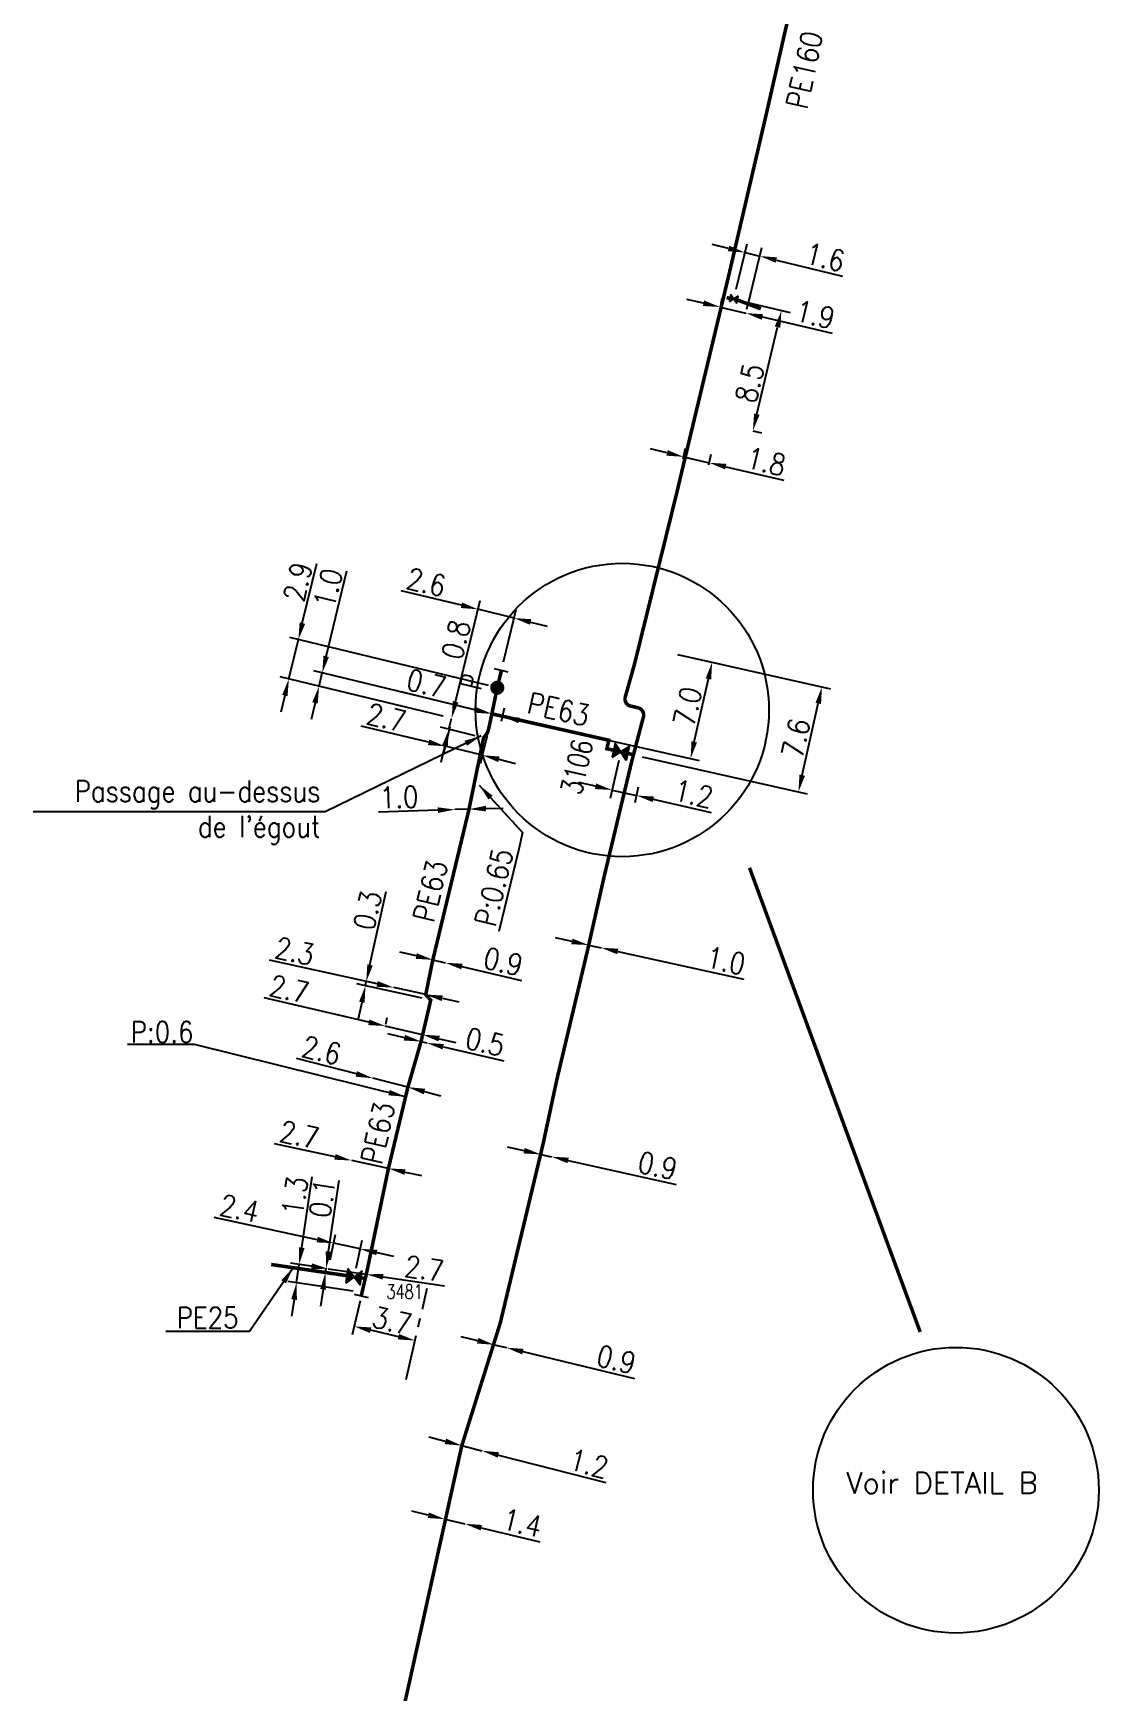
# Model space of a CAD drawing. Header units: millimetres. Extents: x 104988 to 105484, y 137061 to 138000.
# Drawn here: x 105026.5 to 105101.6, y 137511.8 to 137628.8 of the extents above; entities that cross this region are included whole.
import ezdxf
from ezdxf.enums import TextEntityAlignment as Align

# ---------------------------------------------------------------- set-up
doc = ezdxf.new("R2010")
doc.units = ezdxf.units.MM
doc.header["$PDMODE"] = 34
doc.linetypes.add('CENTER', pattern=[50.8, 31.75, -6.35, 6.35, -6.35])
doc.layers.get('0').update_dxf_attribs({"linetype": 'CONTINUOUS'})
doc.layers.get('DEFPOINTS').update_dxf_attribs({"linetype": 'CONTINUOUS'})
for name, color, linetype in [('G_120', 4, 'CONTINUOUS'), ('G_300', 7, 'CONTINUOUS'), ('G_340', 7, 'CONTINUOUS')]:
    doc.layers.add(name, color=color, linetype=linetype)
doc.styles.add('G_ROMANS', font='ROMANS.SHX', dxfattribs={"width": 0.75})
doc.styles.get("Standard").update_dxf_attribs({"font": 'romans.shx', "width": 0.85})
doc.linetypes.add('G_TYPB_PE', pattern='A,5,-0.3,["o",Standard,S=1.5,R=0,X=0,Y=-0.5],-1.65', length=6.95)
doc.dimstyles.get("Standard").update_dxf_attribs({"dimtxt": 1.5, "dimasz": 1.2, "dimexe": 0.625, "dimexo": 0.625, "dimgap": 0.25, "dimtad": 1, "dimdec": 1, "dimzin": 0, "dimdsep": 46, "dimtxsty": 'Standard', "dimcen": -0.5, "dimadec": 0, "dimazin": 0, "dimtfac": 1, "dimtdec": 1, "dimtmove": 0, "dimatfit": 3, "dimfxl": 0, "dimtolj": 1, "dimtzin": 0, "dimarcsym": 0})

# ---------------------------------------------------------------- blocks, each defined once
blk = doc.blocks.new('*D68')
at = {"layer": 'DEFPOINTS', "color": 0, "linetype": 'Continuous', "transparency": 16777216}
for p in [(105074.81, 137609.13), (105076.7, 137609.03), (105076.62, 137608.7)]:
    blk.add_point(p, dxfattribs=at)
at = {"layer": 'G_120', "color": 0, "linetype": 'Continuous', "lineweight": -2, "transparency": 16777216}
for p, q in [((105073.72, 137609.73), (105072.55, 137610)), ((105074.88, 137609.46), (105076.7, 137609.03)), ((105074.95, 137609.73), (105075.03, 137610.06)), ((105076.76, 137609.31), (105076.84, 137609.64)), ((105077.87, 137608.76), (105082.78, 137607.61))]:
    blk.add_line(p, q, dxfattribs=at)
at = {"layer": 'G_120', "color": 0, "linetype": 'Continuous', "transparency": 16777216}
for points in [[(105073.76, 137609.92), (105073.67, 137609.53), (105074.88, 137609.46)], [(105077.91, 137608.95), (105077.82, 137608.56), (105076.7, 137609.03)]]:
    blk.add_solid(points, dxfattribs=at)
at = {"layer": 'G_120', "color": 0, "linetype": 'Continuous', "transparency": 16777216, "insert": (105081.59, 137608.92), "char_height": 1.5, "attachment_point": 5, "rotation": 346.8465}
blk.add_mtext('\\A1;1.9', dxfattribs=at)
blk = doc.blocks.new('*D85')
at = {"layer": 'DEFPOINTS', "color": 0, "linetype": 'Continuous', "transparency": 16777216}
for p in [(105056.68, 137529.22), (105058.1, 137528.83), (105058.1, 137528.83)]:
    blk.add_point(p, dxfattribs=at)
at = {"layer": 'G_120', "color": 0, "linetype": 'Continuous', "lineweight": -2, "transparency": 16777216}
for p, q in [((105055.52, 137529.49), (105054.35, 137529.79)), ((105056.53, 137528.61), (105056.52, 137528.59)), ((105056.68, 137529.19), (105058.1, 137528.83)), ((105059.26, 137528.53), (105066.84, 137526.58))]:
    blk.add_line(p, q, dxfattribs=at)
at = {"layer": 'G_120', "color": 0, "linetype": 'Continuous', "transparency": 16777216}
for points in [[(105055.57, 137529.69), (105055.47, 137529.3), (105056.68, 137529.19)], [(105059.31, 137528.72), (105059.21, 137528.34), (105058.1, 137528.83)]]:
    blk.add_solid(points, dxfattribs=at)
at = {"layer": 'G_120', "color": 0, "linetype": 'Continuous', "transparency": 16777216, "insert": (105065.64, 137527.92), "char_height": 1.5, "attachment_point": 5, "rotation": 345.5548}
blk.add_mtext('\\A1;1.2', dxfattribs=at)
blk = doc.blocks.new('*D86')
at = {"layer": 'DEFPOINTS', "color": 0, "linetype": 'Continuous', "transparency": 16777216}
for p in [(105055.48, 137524.01), (105056.89, 137523.68), (105056.89, 137523.68)]:
    blk.add_point(p, dxfattribs=at)
at = {"layer": 'G_120', "color": 0, "linetype": 'Continuous', "lineweight": -2, "transparency": 16777216}
for p, q in [((105054.32, 137524.29), (105053.15, 137524.57)), ((105055.48, 137524.01), (105056.89, 137523.68)), ((105058.05, 137523.4), (105062.19, 137522.42))]:
    blk.add_line(p, q, dxfattribs=at)
at = {"layer": 'G_120', "color": 0, "linetype": 'Continuous', "transparency": 16777216}
for points in [[(105054.36, 137524.48), (105054.27, 137524.09), (105055.48, 137524.01)], [(105058.1, 137523.6), (105058.01, 137523.21), (105056.89, 137523.68)]]:
    blk.add_solid(points, dxfattribs=at)
at = {"layer": 'G_120', "color": 0, "linetype": 'Continuous', "transparency": 16777216, "insert": (105060.94, 137523.74), "char_height": 1.5, "attachment_point": 5, "rotation": 346.6355}
blk.add_mtext('\\A1;1.4', dxfattribs=at)
blk = doc.blocks.new('*D87')
at = {"layer": 'DEFPOINTS', "color": 0, "linetype": 'Continuous', "transparency": 16777216}
for p in [(105058.97, 137536.3), (105059.82, 137536.1), (105059.82, 137536.1)]:
    blk.add_point(p, dxfattribs=at)
at = {"layer": 'G_120', "color": 0, "linetype": 'Continuous', "lineweight": -2, "transparency": 16777216}
for p, q in [((105057.8, 137536.58), (105056.64, 137536.87)), ((105058.97, 137536.3), (105059.82, 137536.1)), ((105060.98, 137535.82), (105068.85, 137533.92))]:
    blk.add_line(p, q, dxfattribs=at)
at = {"layer": 'G_120', "color": 0, "linetype": 'Continuous', "transparency": 16777216}
for points in [[(105057.85, 137536.78), (105057.76, 137536.39), (105058.97, 137536.3)], [(105061.03, 137536.01), (105060.94, 137535.62), (105059.82, 137536.1)]]:
    blk.add_solid(points, dxfattribs=at)
at = {"layer": 'G_120', "color": 0, "linetype": 'Continuous', "transparency": 16777216, "insert": (105067.57, 137535.26), "char_height": 1.5, "attachment_point": 5, "rotation": 346.4327}
blk.add_mtext('\\A1;0.9', dxfattribs=at)
blk = doc.blocks.new('*D88')
at = {"layer": 'DEFPOINTS', "color": 0, "linetype": 'Continuous', "transparency": 16777216}
for p in [(105062.25, 137549.72), (105063, 137549.56), (105063, 137549.56)]:
    blk.add_point(p, dxfattribs=at)
at = {"layer": 'G_120', "color": 0, "linetype": 'Continuous', "lineweight": -2, "transparency": 16777216}
for p, q in [((105061.08, 137549.98), (105059.9, 137550.24)), ((105062.25, 137549.72), (105063, 137549.56)), ((105064.17, 137549.3), (105071.78, 137547.61))]:
    blk.add_line(p, q, dxfattribs=at)
at = {"layer": 'G_120', "color": 0, "linetype": 'Continuous', "transparency": 16777216}
for points in [[(105061.12, 137550.18), (105061.03, 137549.79), (105062.25, 137549.72)], [(105064.22, 137549.49), (105064.13, 137549.1), (105063, 137549.56)]]:
    blk.add_solid(points, dxfattribs=at)
at = {"layer": 'G_120', "color": 0, "linetype": 'Continuous', "transparency": 16777216, "insert": (105070.48, 137548.93), "char_height": 1.5, "attachment_point": 5, "rotation": 347.5123}
blk.add_mtext('\\A1;0.9', dxfattribs=at)
blk = doc.blocks.new('*D89')
at = {"layer": 'DEFPOINTS', "color": 0, "linetype": 'Continuous', "transparency": 16777216}
for p in [(105065.62, 137564.48), (105066.5, 137564.29), (105066.5, 137564.29)]:
    blk.add_point(p, dxfattribs=at)
at = {"layer": 'G_120', "color": 0, "linetype": 'Continuous', "lineweight": -2, "transparency": 16777216}
for p, q in [((105064.45, 137564.74), (105063.28, 137565)), ((105065.62, 137564.48), (105066.5, 137564.29)), ((105067.67, 137564.03), (105076.55, 137562.08))]:
    blk.add_line(p, q, dxfattribs=at)
at = {"layer": 'G_120', "color": 0, "linetype": 'Continuous', "transparency": 16777216}
for points in [[(105064.49, 137564.93), (105064.4, 137564.54), (105065.62, 137564.48)], [(105067.71, 137564.22), (105067.63, 137563.83), (105066.5, 137564.29)]]:
    blk.add_solid(points, dxfattribs=at)
at = {"layer": 'G_120', "color": 0, "linetype": 'Continuous', "transparency": 16777216, "insert": (105075.3, 137563.38), "char_height": 1.5, "attachment_point": 5, "rotation": 347.5994}
blk.add_mtext('\\A1;1.0', dxfattribs=at)
blk = doc.blocks.new('*D90')
at = {"layer": 'DEFPOINTS', "color": 0, "linetype": 'Continuous', "transparency": 16777216}
for p in [(105074.12, 137598.48), (105072.13, 137598.14), (105073.94, 137597.72)]:
    blk.add_point(p, dxfattribs=at)
at = {"layer": 'G_120', "color": 0, "linetype": 'Continuous', "lineweight": -2, "transparency": 16777216}
for p, q in [((105071.14, 137599.17), (105069.97, 137599.45)), ((105072.28, 137598.75), (105072.45, 137599.51)), ((105072.31, 137598.9), (105074.12, 137598.48)), ((105074.09, 137598.33), (105074.26, 137599.08)), ((105075.29, 137598.2), (105079.37, 137597.25))]:
    blk.add_line(p, q, dxfattribs=at)
at = {"layer": 'G_120', "color": 0, "linetype": 'Continuous', "transparency": 16777216}
for points in [[(105071.19, 137599.37), (105071.1, 137598.98), (105072.31, 137598.9)], [(105075.33, 137598.4), (105075.24, 137598.01), (105074.12, 137598.48)]]:
    blk.add_solid(points, dxfattribs=at)
at = {"layer": 'G_120', "color": 0, "linetype": 'Continuous', "transparency": 16777216, "insert": (105078.14, 137598.56), "char_height": 1.5, "attachment_point": 5, "rotation": 346.8465}
blk.add_mtext('\\A1;1.8', dxfattribs=at)
blk = doc.blocks.new('*D42')
at = {"layer": 'DEFPOINTS', "color": 0, "linetype": 'Continuous', "transparency": 16777216}
for p in [(105077.69, 137613.05), (105075.87, 137610.1), (105076.71, 137609.04)]:
    blk.add_point(p, dxfattribs=at)
at = {"layer": 'G_120', "color": 0, "linetype": 'Continuous', "lineweight": -2, "transparency": 16777216}
for p, q in [((105075.49, 137613.59), (105074.32, 137613.87)), ((105076.02, 137610.71), (105076.8, 137613.91)), ((105076.86, 137609.65), (105077.83, 137613.66)), ((105076.65, 137613.3), (105077.69, 137613.05)), ((105078.85, 137612.77), (105083.51, 137611.64))]:
    blk.add_line(p, q, dxfattribs=at)
at = {"layer": 'G_120', "color": 0, "linetype": 'Continuous', "transparency": 16777216}
for points in [[(105075.53, 137613.78), (105075.44, 137613.39), (105076.65, 137613.3)], [(105078.9, 137612.96), (105078.8, 137612.58), (105077.69, 137613.05)]]:
    blk.add_solid(points, dxfattribs=at)
at = {"layer": 'G_120', "color": 0, "linetype": 'Continuous', "transparency": 16777216, "insert": (105082.3, 137612.96), "char_height": 1.5, "attachment_point": 5, "rotation": 346.3364}
blk.add_mtext('\\A1;1.6', dxfattribs=at)
blk = doc.blocks.new('*D43')
at = {"layer": 'DEFPOINTS', "color": 0, "linetype": 'Continuous', "transparency": 16777216}
for p in [(105076.11, 137609.95), (105079.21, 137609.21), (105076.59, 137600.88)]:
    blk.add_point(p, dxfattribs=at)
at = {"layer": 'G_120', "color": 0, "linetype": 'Continuous', "lineweight": -2, "transparency": 16777216}
for p, q in [((105076.72, 137609.8), (105079.82, 137609.07)), ((105077.48, 137601.91), (105078.93, 137608.04)), ((105077.2, 137600.74), (105077.81, 137600.59))]:
    blk.add_line(p, q, dxfattribs=at)
at = {"layer": 'G_120', "color": 0, "linetype": 'Continuous', "transparency": 16777216}
for points in [[(105078.74, 137608.09), (105079.13, 137608), (105079.21, 137609.21)], [(105077.28, 137601.95), (105077.67, 137601.86), (105077.2, 137600.74)]]:
    blk.add_solid(points, dxfattribs=at)
at = {"layer": 'G_120', "color": 0, "linetype": 'Continuous', "transparency": 16777216, "insert": (105076.97, 137604.1), "char_height": 1.5, "attachment_point": 5, "rotation": 76.6571}
blk.add_mtext('\\A1;8.5', dxfattribs=at)
blk = doc.blocks.new('G_300_04')
at = {"linetype": 'Continuous'}
h = blk.add_hatch(color=0, dxfattribs=at)
h.paths.add_polyline_path([(-1, 1), (-1, -1), (0, 0)])
h.paths.add_polyline_path([(1, 1), (0, 0), (1, -1)])
at = {"color": 0, "linetype": 'Continuous', "flags": 128}
blk.add_lwpolyline([(-1, -1), (1, 1), (1, -1), (-1, 1)], close=True, dxfattribs=at)
at = {"color": 0, "linetype": 'Continuous', "style": 'G_ROMANS', "width": 0.75}
blk.add_attdef('NUM', text='', height=1.5, dxfattribs=at).set_placement((0, 2.1), align=Align.MIDDLE_CENTER)
at = {"color": 0, "linetype": 'Continuous', "style": 'G_ROMANS', "width": 0.75, "flags": 3}
for tag, p in [('DEF_LEG', (0, -5)), ('DEF_COUP', (0, -7.5)), ('DEF_TYPE', (0, -10))]:
    blk.add_attdef(tag, text='', height=1.2, dxfattribs=at).set_placement(p, align=Align.MIDDLE)
blk = doc.blocks.new('*D258')
at = {"layer": 'DEFPOINTS', "color": 0, "linetype": 'Continuous', "transparency": 16777216}
for p in [(105046.62, 137582.72), (105055.98, 137580.46), (105058.8, 137580.78)]:
    blk.add_point(p, dxfattribs=at)
at = {"layer": 'G_120', "color": 0, "linetype": 'Continuous', "lineweight": -2, "transparency": 16777216}
for p, q in [((105047.13, 137584.83), (105048.58, 137590.85)), ((105058.19, 137580.92), (105046.24, 137583.81)), ((105046.62, 137582.72), (105046.85, 137583.67)), ((105055.37, 137580.61), (105046.01, 137582.87)), ((105046.34, 137581.56), (105046.06, 137580.39))]:
    blk.add_line(p, q, dxfattribs=at)
at = {"layer": 'G_120', "color": 0, "linetype": 'Continuous', "transparency": 16777216}
for points in [[(105046.93, 137584.88), (105047.32, 137584.79), (105046.85, 137583.67)], [(105046.14, 137581.6), (105046.53, 137581.51), (105046.62, 137582.72)]]:
    blk.add_solid(points, dxfattribs=at)
at = {"layer": 'G_120', "color": 0, "linetype": 'Continuous', "transparency": 16777216, "insert": (105047.26, 137589.64), "char_height": 1.5, "attachment_point": 5, "rotation": 76.4112}
blk.add_mtext('\\A1;1.0', dxfattribs=at)
blk = doc.blocks.new('*D259')
at = {"layer": 'DEFPOINTS', "color": 0, "linetype": 'Continuous', "transparency": 16777216}
for p in [(105057.82, 137588.15), (105059.47, 137583.84), (105056.19, 137581.39)]:
    blk.add_point(p, dxfattribs=at)
at = {"layer": 'G_340', "color": 0, "linetype": 'Continuous', "lineweight": -2, "transparency": 16777216}
for p, q in [((105056.65, 137588.43), (105052.4, 137589.46)), ((105056.33, 137582), (105057.97, 137588.76)), ((105060.36, 137587.53), (105057.82, 137588.15)), ((105059.62, 137584.45), (105060.51, 137588.14)), ((105061.53, 137587.25), (105062.7, 137586.97))]:
    blk.add_line(p, q, dxfattribs=at)
at = {"layer": 'G_340', "color": 0, "linetype": 'Continuous', "transparency": 16777216}
for points in [[(105056.7, 137588.63), (105056.61, 137588.24), (105057.82, 137588.15)], [(105061.58, 137587.45), (105061.48, 137587.06), (105060.36, 137587.53)]]:
    blk.add_solid(points, dxfattribs=at)
at = {"layer": 'G_340', "color": 0, "linetype": 'Continuous', "transparency": 16777216, "insert": (105054.18, 137590.06), "char_height": 1.5, "attachment_point": 5, "rotation": 346.4112}
blk.add_mtext('\\A1;2.6', dxfattribs=at)
blk = doc.blocks.new('*D260')
at = {"layer": 'DEFPOINTS', "color": 0, "linetype": 'Continuous', "transparency": 16777216}
for p in [(105044.49, 137583.24), (105059.18, 137582.62), (105055.98, 137580.46)]:
    blk.add_point(p, dxfattribs=at)
at = {"layer": 'G_300', "color": 0, "linetype": 'Continuous', "lineweight": -2, "transparency": 16777216}
for p, q in [((105045.44, 137587.18), (105046.46, 137591.37)), ((105044.49, 137583.24), (105045.16, 137586.01)), ((105058.57, 137582.77), (105044.55, 137586.16)), ((105055.37, 137580.61), (105043.88, 137583.38)), ((105044.21, 137582.07), (105043.93, 137580.9))]:
    blk.add_line(p, q, dxfattribs=at)
at = {"layer": 'G_300', "color": 0, "linetype": 'Continuous', "transparency": 16777216}
for points in [[(105045.25, 137587.22), (105045.64, 137587.13), (105045.16, 137586.01)], [(105044.02, 137582.12), (105044.4, 137582.02), (105044.49, 137583.24)]]:
    blk.add_solid(points, dxfattribs=at)
at = {"layer": 'G_300', "color": 0, "linetype": 'Continuous', "transparency": 16777216, "insert": (105045.12, 137590.09), "char_height": 1.5, "attachment_point": 5, "rotation": 76.4112}
blk.add_mtext('\\A1;2.9', dxfattribs=at)
blk = doc.blocks.new('*D261')
at = {"layer": 'DEFPOINTS', "color": 0, "linetype": 'Continuous', "transparency": 16777216}
for p in [(105071.28, 137585.09), (105074.32, 137584.41), (105065.55, 137579.25)]:
    blk.add_point(p, dxfattribs=at)
at = {"layer": 'G_120', "color": 0, "linetype": 'Continuous', "lineweight": -2, "transparency": 16777216}
for p, q in [((105071.89, 137584.96), (105074.93, 137584.27)), ((105073.07, 137578.8), (105074.06, 137583.24)), ((105066.16, 137579.12), (105073.42, 137577.49))]:
    blk.add_line(p, q, dxfattribs=at)
at = {"layer": 'G_120', "color": 0, "linetype": 'Continuous', "transparency": 16777216}
for points in [[(105073.87, 137583.28), (105074.26, 137583.2), (105074.32, 137584.41)], [(105072.87, 137578.84), (105073.26, 137578.76), (105072.81, 137577.63)]]:
    blk.add_solid(points, dxfattribs=at)
at = {"layer": 'G_120', "color": 0, "linetype": 'Continuous', "transparency": 16777216, "insert": (105072.6, 137581.3), "char_height": 1.5, "attachment_point": 5, "rotation": 77.3853}
blk.add_mtext('\\A1;7.0', dxfattribs=at)
blk = doc.blocks.new('*D262')
at = {"layer": 'DEFPOINTS', "color": 0, "linetype": 'Continuous', "transparency": 16777216}
for p in [(105071.28, 137585.09), (105082.06, 137582.68), (105068.78, 137577.89)]:
    blk.add_point(p, dxfattribs=at)
at = {"layer": 'G_120', "color": 0, "linetype": 'Continuous', "lineweight": -2, "transparency": 16777216}
for p, q in [((105071.89, 137584.96), (105082.67, 137582.54)), ((105080.67, 137576.46), (105081.8, 137581.51)), ((105069.39, 137577.75), (105081.02, 137575.15))]:
    blk.add_line(p, q, dxfattribs=at)
at = {"layer": 'G_120', "color": 0, "linetype": 'Continuous', "transparency": 16777216}
for points in [[(105081.61, 137581.55), (105082, 137581.46), (105082.06, 137582.68)], [(105080.48, 137576.5), (105080.87, 137576.41), (105080.41, 137575.28)]]:
    blk.add_solid(points, dxfattribs=at)
at = {"layer": 'G_120', "color": 0, "linetype": 'Continuous', "transparency": 16777216, "insert": (105080.23, 137579.07), "char_height": 1.5, "attachment_point": 5, "rotation": 77.3853}
blk.add_mtext('\\A1;7.6', dxfattribs=at)
blk = doc.blocks.new('*D263')
at = {"layer": 'DEFPOINTS', "color": 0, "linetype": 'Continuous', "transparency": 16777216}
for p in [(105067.88, 137578.1), (105069, 137575.02), (105068.75, 137573.92)]:
    blk.add_point(p, dxfattribs=at)
at = {"layer": 'G_300', "color": 0, "linetype": 'Continuous', "lineweight": -2, "transparency": 16777216}
for p, q in [((105067.74, 137577.49), (105067.13, 137574.8)), ((105066.1, 137575.68), (105064.93, 137575.94)), ((105067.27, 137575.41), (105069, 137575.02)), ((105068.89, 137574.53), (105069.14, 137575.63)), ((105070.17, 137574.76), (105074.26, 137573.83))]:
    blk.add_line(p, q, dxfattribs=at)
at = {"layer": 'G_300', "color": 0, "linetype": 'Continuous', "transparency": 16777216}
for points in [[(105066.15, 137575.87), (105066.06, 137575.48), (105067.27, 137575.41)], [(105070.22, 137574.95), (105070.13, 137574.56), (105069, 137575.02)]]:
    blk.add_solid(points, dxfattribs=at)
at = {"layer": 'G_300', "color": 0, "linetype": 'Continuous', "transparency": 16777216, "insert": (105073.02, 137575.14), "char_height": 1.5, "attachment_point": 5, "rotation": 347.2728}
blk.add_mtext('\\A1;1.2', dxfattribs=at)
blk = doc.blocks.new('G_340_07')
at = {"color": 0, "linetype": 'Continuous', "const_width": 0.25, "flags": 128}
blk.add_lwpolyline([(0, 0), (1.25, 0)], dxfattribs=at)
at = {"color": 0, "linetype": 'Continuous', "flags": 128}
blk.add_lwpolyline([(1.25, -0.5), (1.25, 0.5)], dxfattribs=at)
at = {"color": 0, "linetype": 'Continuous', "width": 0.75, "flags": 3}
for tag, p in [('DEF_LEG', (0, -5)), ('DEF_COUP', (0, -7.5)), ('DEF_TYPE', (0, -10))]:
    blk.add_attdef(tag, text='', height=1.2, dxfattribs=at).set_placement(p, align=Align.MIDDLE)
blk = doc.blocks.new('G_300_12')
at = {"color": 0, "linetype": 'Continuous', "const_width": 0.497, "flags": 128}
blk.add_lwpolyline([(-0.25, 0, 1), (0.25, 0, 1)], format="xyb", close=True, dxfattribs=at)
at = {"color": 0, "linetype": 'Continuous', "style": 'G_ROMANS', "width": 0.75}
blk.add_text('P', height=1.5, dxfattribs=at).set_placement((0, 1.85), align=Align.MIDDLE)
at = {"color": 0, "linetype": 'Continuous', "width": 0.75, "flags": 3}
for tag, p in [('DEF_LEG', (0, -5)), ('DEF_COUP', (0, -7.5)), ('DEF_TYPE', (0, -10))]:
    blk.add_attdef(tag, text='', height=1.2, dxfattribs=at).set_placement(p, align=Align.MIDDLE)
blk = doc.blocks.new('*D353')
at = {"layer": 'DEFPOINTS', "color": 0, "linetype": 'Continuous', "transparency": 16777216}
for p in [(105050.41, 137555.09), (105050.41, 137555.09), (105052.88, 137554.46)]:
    blk.add_point(p, dxfattribs=at)
at = {"layer": 'G_120', "color": 0, "linetype": 'Continuous', "lineweight": -2, "transparency": 16777216}
for p, q in [((105049.25, 137555.39), (105045.02, 137556.48)), ((105052.88, 137554.46), (105050.41, 137555.09)), ((105054.05, 137554.16), (105055.21, 137553.86))]:
    blk.add_line(p, q, dxfattribs=at)
at = {"layer": 'G_120', "color": 0, "linetype": 'Continuous', "transparency": 16777216}
for points in [[(105049.3, 137555.59), (105049.2, 137555.2), (105050.41, 137555.09)], [(105054.1, 137554.35), (105054, 137553.96), (105052.88, 137554.46)]]:
    blk.add_solid(points, dxfattribs=at)
at = {"layer": 'G_120', "color": 0, "linetype": 'Continuous', "transparency": 16777216, "insert": (105046.8, 137557.06), "char_height": 1.5, "attachment_point": 5, "rotation": 345.5392}
blk.add_mtext('\\A1;2.6', dxfattribs=at)
blk = doc.blocks.new('*D354')
at = {"layer": 'DEFPOINTS', "color": 0, "linetype": 'Continuous', "transparency": 16777216}
for p in [(105048.92, 137549.29), (105048.92, 137549.29), (105051.51, 137548.73)]:
    blk.add_point(p, dxfattribs=at)
at = {"layer": 'G_120', "color": 0, "linetype": 'Continuous', "lineweight": -2, "transparency": 16777216}
for p, q in [((105047.75, 137549.54), (105043.47, 137550.46)), ((105051.51, 137548.73), (105048.92, 137549.29)), ((105052.68, 137548.48), (105053.85, 137548.23))]:
    blk.add_line(p, q, dxfattribs=at)
at = {"layer": 'G_120', "color": 0, "linetype": 'Continuous', "transparency": 16777216}
for points in [[(105047.79, 137549.74), (105047.7, 137549.35), (105048.92, 137549.29)], [(105052.72, 137548.67), (105052.64, 137548.28), (105051.51, 137548.73)]]:
    blk.add_solid(points, dxfattribs=at)
at = {"layer": 'G_120', "color": 0, "linetype": 'Continuous', "transparency": 16777216, "insert": (105045.23, 137551.11), "char_height": 1.5, "attachment_point": 5, "rotation": 347.8357}
blk.add_mtext('\\A1;2.7', dxfattribs=at)
blk = doc.blocks.new('*D355')
at = {"layer": 'DEFPOINTS', "color": 0, "linetype": 'Continuous', "transparency": 16777216}
for p in [(105047.27, 137541.66), (105047.27, 137541.66), (105049.95, 137541.27)]:
    blk.add_point(p, dxfattribs=at)
at = {"layer": 'G_120', "color": 0, "linetype": 'Continuous', "lineweight": -2, "transparency": 16777216}
for p, q in [((105046.09, 137541.84), (105044.9, 137542.01)), ((105047.27, 137541.66), (105049.95, 137541.27)), ((105051.13, 137541.1), (105055.46, 137540.46))]:
    blk.add_line(p, q, dxfattribs=at)
at = {"layer": 'G_120', "color": 0, "linetype": 'Continuous', "transparency": 16777216}
for points in [[(105046.12, 137542.04), (105046.06, 137541.64), (105047.27, 137541.66)], [(105051.16, 137541.29), (105051.1, 137540.9), (105049.95, 137541.27)]]:
    blk.add_solid(points, dxfattribs=at)
at = {"layer": 'G_120', "color": 0, "linetype": 'Continuous', "transparency": 16777216, "insert": (105054.03, 137541.68), "char_height": 1.5, "attachment_point": 5, "rotation": 351.6166}
blk.add_mtext('\\A1;2.7', dxfattribs=at)
blk = doc.blocks.new('*D356')
at = {"layer": 'DEFPOINTS', "color": 0, "linetype": 'Continuous', "transparency": 16777216}
for p in [(105045.22, 137541.97), (105047.27, 137541.66), (105049.65, 137540)]:
    blk.add_point(p, dxfattribs=at)
at = {"layer": 'G_340', "color": 0, "linetype": 'Continuous', "lineweight": -2, "transparency": 16777216}
for p, q in [((105045.4, 137543.15), (105046.13, 137548.13)), ((105046.66, 137541.76), (105044.61, 137542.06)), ((105045.03, 137540.68), (105045.22, 137541.97)), ((105049.03, 137540.09), (105044.42, 137540.77)), ((105044.86, 137539.49), (105044.68, 137538.31))]:
    blk.add_line(p, q, dxfattribs=at)
at = {"layer": 'G_340', "color": 0, "linetype": 'Continuous', "transparency": 16777216}
for points in [[(105045.2, 137543.18), (105045.6, 137543.12), (105045.22, 137541.97)], [(105044.66, 137539.52), (105045.06, 137539.46), (105045.03, 137540.68)]]:
    blk.add_solid(points, dxfattribs=at)
at = {"layer": 'G_340', "color": 0, "linetype": 'Continuous', "transparency": 16777216, "insert": (105044.92, 137546.79), "char_height": 1.5, "attachment_point": 5, "rotation": 81.6166}
blk.add_mtext('\\A1;1.3', dxfattribs=at)
blk = doc.blocks.new('*D357')
at = {"layer": 'DEFPOINTS', "color": 0, "linetype": 'Continuous', "transparency": 16777216}
for p in [(105051.29, 137558.77), (105051.18, 137558.29), (105053.81, 137557.68)]:
    blk.add_point(p, dxfattribs=at)
at = {"layer": 'G_120', "color": 0, "linetype": 'Continuous', "lineweight": -2, "transparency": 16777216}
for p, q in [((105050.12, 137559.04), (105042.75, 137560.75)), ((105053.92, 137558.16), (105051.29, 137558.77)), ((105051.32, 137558.9), (105051.43, 137559.38)), ((105053.95, 137558.28), (105054.06, 137558.76)), ((105055.09, 137557.88), (105056.26, 137557.61))]:
    blk.add_line(p, q, dxfattribs=at)
at = {"layer": 'G_120', "color": 0, "linetype": 'Continuous', "transparency": 16777216}
for points in [[(105050.17, 137559.23), (105050.08, 137558.84), (105051.29, 137558.77)], [(105055.13, 137558.08), (105055.04, 137557.69), (105053.92, 137558.16)]]:
    blk.add_solid(points, dxfattribs=at)
at = {"layer": 'G_120', "color": 0, "linetype": 'Continuous', "transparency": 16777216, "insert": (105044.52, 137561.37), "char_height": 1.5, "attachment_point": 5, "rotation": 346.9113}
blk.add_mtext('\\A1;2.7', dxfattribs=at)
blk = doc.blocks.new('*D358')
at = {"layer": 'DEFPOINTS', "color": 0, "linetype": 'Continuous', "transparency": 16777216}
for p in [(105049.65, 137540), (105049.09, 137537.6), (105053.39, 137536.6)]:
    blk.add_point(p, dxfattribs=at)
at = {"layer": 'G_340', "color": 0, "linetype": 'Continuous', "lineweight": -2, "transparency": 16777216}
for p, q in [((105049.51, 137539.39), (105048.95, 137536.99)), ((105052.22, 137536.87), (105050.26, 137537.32))]:
    blk.add_line(p, q, dxfattribs=at)
at = {"layer": 'G_340', "color": 0, "linetype": 'Continuous', "transparency": 16777216}
for points in [[(105050.3, 137537.52), (105050.21, 137537.13), (105049.09, 137537.6)], [(105052.26, 137537.06), (105052.17, 137536.68), (105053.39, 137536.6)]]:
    blk.add_solid(points, dxfattribs=at)
at = {"layer": 'G_340', "color": 0, "linetype": 'Continuous', "transparency": 16777216, "insert": (105051.76, 137538), "char_height": 1.5, "attachment_point": 5, "rotation": 346.945}
blk.add_mtext('\\A1;3.7', dxfattribs=at)
blk = doc.blocks.new('*D364')
at = {"layer": 'DEFPOINTS', "color": 0, "linetype": 'Continuous', "transparency": 16777216}
for p in [(105054.64, 137563.44), (105055.52, 137563.23), (105055.52, 137563.23)]:
    blk.add_point(p, dxfattribs=at)
at = {"layer": 'G_120', "color": 0, "linetype": 'Continuous', "lineweight": -2, "transparency": 16777216}
for p, q in [((105053.48, 137563.71), (105052.31, 137563.98)), ((105054.64, 137563.44), (105055.52, 137563.23)), ((105056.69, 137562.96), (105060.89, 137561.99))]:
    blk.add_line(p, q, dxfattribs=at)
at = {"layer": 'G_120', "color": 0, "linetype": 'Continuous', "transparency": 16777216}
for points in [[(105053.52, 137563.9), (105053.43, 137563.51), (105054.64, 137563.44)], [(105056.74, 137563.16), (105056.64, 137562.77), (105055.52, 137563.23)]]:
    blk.add_solid(points, dxfattribs=at)
at = {"layer": 'G_120', "color": 0, "linetype": 'Continuous', "transparency": 16777216, "insert": (105059.6, 137563.31), "char_height": 1.5, "attachment_point": 5, "rotation": 346.9443}
blk.add_mtext('\\A1;0.9', dxfattribs=at)
blk = doc.blocks.new('*D365')
at = {"layer": 'DEFPOINTS', "color": 0, "linetype": 'Continuous', "transparency": 16777216}
for p in [(105054.49, 137560.6), (105054.21, 137557.58), (105054.21, 137557.58)]:
    blk.add_point(p, dxfattribs=at)
at = {"layer": 'G_120', "color": 0, "linetype": 'Continuous', "lineweight": -2, "transparency": 16777216}
for p, q in [((105054.35, 137559.99), (105053.67, 137557.07)), ((105052.64, 137557.95), (105051.47, 137558.22)), ((105053.81, 137557.68), (105054.21, 137557.58)), ((105055.38, 137557.31), (105059.64, 137556.32))]:
    blk.add_line(p, q, dxfattribs=at)
at = {"layer": 'G_120', "color": 0, "linetype": 'Continuous', "transparency": 16777216}
for points in [[(105052.69, 137558.14), (105052.59, 137557.75), (105053.81, 137557.68)], [(105055.42, 137557.5), (105055.33, 137557.12), (105054.21, 137557.58)]]:
    blk.add_solid(points, dxfattribs=at)
at = {"layer": 'G_120', "color": 0, "linetype": 'Continuous', "transparency": 16777216, "insert": (105058.32, 137557.65), "char_height": 1.5, "attachment_point": 5, "rotation": 346.9045}
blk.add_mtext('\\A1;0.5', dxfattribs=at)
blk = doc.blocks.new('*D366')
at = {"layer": 'DEFPOINTS', "color": 0, "linetype": 'Continuous', "transparency": 16777216}
for p in [(105051.89, 137561.48), (105051.89, 137561.48), (105054.14, 137560.99)]:
    blk.add_point(p, dxfattribs=at)
at = {"layer": 'G_120', "color": 0, "linetype": 'Continuous', "lineweight": -2, "transparency": 16777216}
for p, q in [((105050.72, 137561.74), (105043.13, 137563.41)), ((105054.14, 137560.99), (105051.89, 137561.48)), ((105055.31, 137560.73), (105056.48, 137560.47))]:
    blk.add_line(p, q, dxfattribs=at)
at = {"layer": 'G_120', "color": 0, "linetype": 'Continuous', "transparency": 16777216}
for points in [[(105050.76, 137561.94), (105050.67, 137561.54), (105051.89, 137561.48)], [(105055.35, 137560.92), (105055.26, 137560.53), (105054.14, 137560.99)]]:
    blk.add_solid(points, dxfattribs=at)
at = {"layer": 'G_120', "color": 0, "linetype": 'Continuous', "transparency": 16777216, "insert": (105044.9, 137564.05), "char_height": 1.5, "attachment_point": 5, "rotation": 347.5776}
blk.add_mtext('\\A1;2.3', dxfattribs=at)
blk = doc.blocks.new('*D367')
at = {"layer": 'DEFPOINTS', "color": 0, "linetype": 'Continuous', "transparency": 16777216}
for p in [(105056.19, 137574.03), (105056.19, 137574.03), (105057.19, 137574.06)]:
    blk.add_point(p, dxfattribs=at)
at = {"layer": 'G_120', "color": 0, "linetype": 'Continuous', "lineweight": -2, "transparency": 16777216}
for p, q in [((105054.99, 137573.99), (105050.8, 137573.85)), ((105057.19, 137574.06), (105056.19, 137574.03)), ((105058.39, 137574.1), (105059.59, 137574.14))]:
    blk.add_line(p, q, dxfattribs=at)
at = {"layer": 'G_120', "color": 0, "linetype": 'Continuous', "transparency": 16777216}
for points in [[(105054.98, 137574.19), (105055, 137573.79), (105056.19, 137574.03)], [(105058.38, 137574.3), (105058.39, 137573.9), (105057.19, 137574.06)]]:
    blk.add_solid(points, dxfattribs=at)
at = {"layer": 'G_120', "color": 0, "linetype": 'Continuous', "transparency": 16777216, "insert": (105052.26, 137574.9), "char_height": 1.5, "attachment_point": 5, "rotation": 1.8641}
blk.add_mtext('\\A1;1.0', dxfattribs=at)
blk = doc.blocks.new('*D368')
at = {"layer": 'DEFPOINTS', "color": 0, "linetype": 'Continuous', "transparency": 16777216}
for p in [(105055.98, 137580.46), (105058.6, 137579.83), (105055.5, 137578.49)]:
    blk.add_point(p, dxfattribs=at)
at = {"layer": 'G_120', "color": 0, "linetype": 'Continuous', "lineweight": -2, "transparency": 16777216}
for p, q in [((105054.34, 137578.78), (105049.58, 137579.92)), ((105055.83, 137579.85), (105055.36, 137577.89)), ((105058.46, 137579.22), (105057.98, 137577.25)), ((105058.13, 137577.86), (105055.5, 137578.49)), ((105059.3, 137577.58), (105060.46, 137577.29))]:
    blk.add_line(p, q, dxfattribs=at)
at = {"layer": 'G_120', "color": 0, "linetype": 'Continuous', "transparency": 16777216}
for points in [[(105054.39, 137578.97), (105054.29, 137578.58), (105055.5, 137578.49)], [(105059.34, 137577.77), (105059.25, 137577.38), (105058.13, 137577.86)]]:
    blk.add_solid(points, dxfattribs=at)
at = {"layer": 'G_120', "color": 0, "linetype": 'Continuous', "transparency": 16777216, "insert": (105051.36, 137580.52), "char_height": 1.5, "attachment_point": 5, "rotation": 346.4112}
blk.add_mtext('\\A1;2.7', dxfattribs=at)
blk = doc.blocks.new('*D369')
at = {"layer": 'DEFPOINTS', "color": 0, "linetype": 'Continuous', "transparency": 16777216}
for p in [(105055.96, 137580.46), (105055.98, 137580.46), (105058.22, 137579.09)]:
    blk.add_point(p, dxfattribs=at)
at = {"layer": 'G_120', "color": 0, "linetype": 'Continuous', "lineweight": -2, "transparency": 16777216}
for p, q in [((105056.24, 137581.63), (105057.62, 137587.32)), ((105057.62, 137579.24), (105055.17, 137579.83)), ((105055.37, 137580.61), (105055.35, 137580.61)), ((105055.77, 137579.69), (105055.96, 137580.46)), ((105055.49, 137578.52), (105055.21, 137577.35))]:
    blk.add_line(p, q, dxfattribs=at)
at = {"layer": 'G_120', "color": 0, "linetype": 'Continuous', "transparency": 16777216}
for points in [[(105056.05, 137581.68), (105056.44, 137581.58), (105055.96, 137580.46)], [(105055.3, 137578.57), (105055.69, 137578.47), (105055.77, 137579.69)]]:
    blk.add_solid(points, dxfattribs=at)
at = {"layer": 'G_120', "color": 0, "linetype": 'Continuous', "transparency": 16777216, "insert": (105056.27, 137586.01), "char_height": 1.5, "attachment_point": 5, "rotation": 76.4112}
blk.add_mtext('\\A1;0.8', dxfattribs=at)
blk = doc.blocks.new('*D370')
at = {"layer": 'DEFPOINTS', "color": 0, "linetype": 'Continuous', "transparency": 16777216}
for p in [(105058.6, 137579.83), (105059.55, 137580.6), (105059.32, 137579.65)]:
    blk.add_point(p, dxfattribs=at)
at = {"layer": 'G_120', "color": 0, "linetype": 'Continuous', "lineweight": -2, "transparency": 16777216}
for p, q in [((105057.67, 137581.05), (105052.4, 137582.32)), ((105058.75, 137580.43), (105058.98, 137581.38)), ((105059.47, 137580.26), (105059.69, 137581.2)), ((105059.55, 137580.6), (105058.83, 137580.77)), ((105060.71, 137580.31), (105061.88, 137580.03))]:
    blk.add_line(p, q, dxfattribs=at)
at = {"layer": 'G_120', "color": 0, "linetype": 'Continuous', "transparency": 16777216}
for points in [[(105057.71, 137581.24), (105057.62, 137580.86), (105058.83, 137580.77)], [(105060.76, 137580.51), (105060.67, 137580.12), (105059.55, 137580.6)]]:
    blk.add_solid(points, dxfattribs=at)
at = {"layer": 'G_120', "color": 0, "linetype": 'Continuous', "transparency": 16777216, "insert": (105054.18, 137582.92), "char_height": 1.5, "attachment_point": 5, "rotation": 346.4112}
blk.add_mtext('\\A1;0.7', dxfattribs=at)
blk = doc.blocks.new('*D371')
at = {"layer": 'DEFPOINTS', "color": 0, "linetype": 'Continuous', "transparency": 16777216}
for p in [(105049.95, 137561.91), (105051.89, 137561.48), (105054.49, 137560.6)]:
    blk.add_point(p, dxfattribs=at)
at = {"layer": 'G_120', "color": 0, "linetype": 'Continuous', "lineweight": -2, "transparency": 16777216}
for p, q in [((105050.21, 137563.08), (105051.35, 137568.26)), ((105053.88, 137560.74), (105049.28, 137561.75)), ((105051.28, 137561.62), (105049.34, 137562.04)), ((105049.89, 137561.61), (105049.95, 137561.91)), ((105049.63, 137560.44), (105049.37, 137559.27))]:
    blk.add_line(p, q, dxfattribs=at)
at = {"layer": 'G_120', "color": 0, "linetype": 'Continuous', "transparency": 16777216}
for points in [[(105050.02, 137563.12), (105050.41, 137563.04), (105049.95, 137561.91)], [(105049.44, 137560.49), (105049.83, 137560.4), (105049.89, 137561.61)]]:
    blk.add_solid(points, dxfattribs=at)
at = {"layer": 'G_120', "color": 0, "linetype": 'Continuous', "transparency": 16777216, "insert": (105050.04, 137566.93), "char_height": 1.5, "attachment_point": 5, "rotation": 77.5776}
blk.add_mtext('\\A1;0.3', dxfattribs=at)
blk = doc.blocks.new('*D372')
at = {"layer": 'DEFPOINTS', "color": 0, "linetype": 'Continuous', "transparency": 16777216}
for p in [(105047.66, 137543.46), (105047.27, 137541.66), (105049.1, 137541.09)]:
    blk.add_point(p, dxfattribs=at)
at = {"layer": 'G_300', "color": 0, "linetype": 'Continuous', "lineweight": -2, "transparency": 16777216}
for p, q in [((105046.49, 137543.71), (105039.22, 137545.28)), ((105047.41, 137542.28), (105047.79, 137544.07)), ((105049.52, 137543.06), (105047.66, 137543.46)), ((105049.23, 137541.71), (105049.65, 137543.67)), ((105050.69, 137542.8), (105051.87, 137542.55))]:
    blk.add_line(p, q, dxfattribs=at)
at = {"layer": 'G_300', "color": 0, "linetype": 'Continuous', "transparency": 16777216}
for points in [[(105046.53, 137543.91), (105046.45, 137543.52), (105047.66, 137543.46)], [(105050.73, 137543), (105050.65, 137542.61), (105049.52, 137543.06)]]:
    blk.add_solid(points, dxfattribs=at)
at = {"layer": 'G_300', "color": 0, "linetype": 'Continuous', "transparency": 16777216, "insert": (105041.01, 137545.91), "char_height": 1.5, "attachment_point": 5, "rotation": 347.8357}
blk.add_mtext('\\A1;2.4', dxfattribs=at)
blk = doc.blocks.new('*D373')
at = {"layer": 'DEFPOINTS', "color": 0, "linetype": 'Continuous', "transparency": 16777216}
for p in [(105047.12, 137541.69), (105047.27, 137541.66), (105049.1, 137541.09)]:
    blk.add_point(p, dxfattribs=at)
at = {"layer": 'G_300', "color": 0, "linetype": 'Continuous', "lineweight": -2, "transparency": 16777216}
for p, q in [((105047.29, 137542.87), (105048.03, 137547.89)), ((105048.48, 137541.19), (105046.46, 137541.48)), ((105046.66, 137541.76), (105046.5, 137541.78)), ((105047.07, 137541.39), (105047.12, 137541.69)), ((105046.9, 137540.21), (105046.72, 137539.02))]:
    blk.add_line(p, q, dxfattribs=at)
at = {"layer": 'G_300', "color": 0, "linetype": 'Continuous', "transparency": 16777216}
for points in [[(105047.09, 137542.9), (105047.49, 137542.85), (105047.12, 137541.69)], [(105046.7, 137540.23), (105047.1, 137540.18), (105047.07, 137541.39)]]:
    blk.add_solid(points, dxfattribs=at)
at = {"layer": 'G_300', "color": 0, "linetype": 'Continuous', "transparency": 16777216, "insert": (105046.84, 137546.64), "char_height": 1.5, "attachment_point": 5, "rotation": 81.6166}
blk.add_mtext('\\A1;0.1', dxfattribs=at)

msp = doc.modelspace()

# ---------------------------------------------------------------- linework, layer by layer
at = {"layer": 'G_120', "linetype": 'G_TYPB_PE', "const_width": 0.25, "flags": 128}
msp.add_lwpolyline([(105029.9, 137416.76), (105033.08, 137430.55), (105033.56, 137432.58), (105036.52, 137444.73), (105036.89, 137446.44), (105040.2, 137458.61), (105041.84, 137463.88), (105042.02, 137466.94), (105042.9, 137469.78), (105046.43, 137484.75), (105052.34, 137509.59), (105056.68, 137529.19), (105059.39, 137537.83), (105062.41, 137550.46), (105063.37, 137554.95), (105063.37, 137554.95), (105065.51, 137563.97), (105066.71, 137569.29), (105068.67, 137577.48), (105069.46, 137580.49, 0.494799), (105069.03, 137581.22), (105068.63, 137581.32, -0.440155), (105068.19, 137581.93), (105068.87, 137584.35), (105071.83, 137596.35), (105072.34, 137598.5), (105075.45, 137611.49), (105078.17, 137623.18), (105081.52, 137637.92), (105084.55, 137650.64), (105087.67, 137664.39, -0.215872), (105088.18, 137665.07), (105089.03, 137665.65, 0.213759), (105089.48, 137666.14), (105090.61, 137670.39), (105090.63, 137670.46, 0.191409), (105090.45, 137671.32, -0.207513), (105090.45, 137671.75), (105090.45, 137671.75), (105092.37, 137679.61), (105095.89, 137693.25), (105098.01, 137702.22)], format="xyb", dxfattribs=at)
for points in [[(105075.35, 137610.13), (105075.58, 137610.06)], [(105076.09, 137609.96), (105077.76, 137609.33)], [(105049.65, 137540), (105049.88, 137540.98), (105049.95, 137541.27), (105051.51, 137548.73), (105052.88, 137554.46), (105053.81, 137557.68), (105054.49, 137560.6), (105054.14, 137560.99), (105054.14, 137560.99), (105054.64, 137563.44), (105057.19, 137574.06), (105057.19, 137574.06), (105058.22, 137579.09), (105058.49, 137579.44), (105058.6, 137579.83), (105058.8, 137580.78), (105059.18, 137582.62)], [(105067.39, 137578.21), (105066.91, 137578.32), (105067.04, 137578.92), (105058.8, 137580.78)], [(105068.37, 137578), (105068.78, 137577.89)], [(105048.6, 137541.17), (105043.25, 137541.96)], [(105049.59, 137541.02), (105049.88, 137540.98)]]:
    msp.add_lwpolyline(points, dxfattribs=at)
at = {"layer": 'G_120', "linetype": 'Continuous', "const_width": 0.25, "flags": 128}
msp.add_lwpolyline([(105076.96, 137569.93), (105086.58, 137543.74), (105088.99, 137537.2), (105086.58, 137543.74)], dxfattribs=at)
at = {"layer": 'G_120', "linetype": 'Continuous'}
for centre, radius in [((105067.99, 137581.05), 10.34), ((105091.51, 137526.05), 10.07)]:
    msp.add_circle(centre, radius, dxfattribs=at)
at = {"layer": 'G_340', "linetype": 'CENTER', "ltscale": 0.1, "flags": 128}
msp.add_lwpolyline([(105052.76, 137533.85), (105054.24, 137540.28)], dxfattribs=at)

# ---------------------------------------------------------------- block references
at = {"layer": 'G_300', "xscale": 0.2474874362619374, "yscale": 0.2474874362619374, "zscale": 0.2474874362619374, "rotation": 349.2860291174906}
msp.add_blockref('G_300_04', (105075.84, 137610.02), dxfattribs=at)
at = {"layer": 'G_300', "rotation": 76.41123989232256}
msp.add_blockref('G_300_12', (105059.18, 137582.62), dxfattribs=at)
at = {"layer": 'G_300'}
ref = msp.add_blockref('G_300_04', (105067.88, 137578.1), dxfattribs=dict(at, xscale=0.5, yscale=0.5, zscale=0.5, rotation=347.657257361415))
ref.add_attrib('NUM', '3106', dxfattribs={"layer": '0', "color": 0, "linetype": 'Continuous', "height": 1.5, "rotation": 77, "style": 'G_ROMANS', "width": 0.75}).set_placement((105064.79, 137577.04), align=Align.MIDDLE_CENTER)
ref = msp.add_blockref('G_300_04', (105049.1, 137541.09), dxfattribs=dict(at, xscale=0.5, yscale=0.5, zscale=0.5, rotation=171.6165862399131))
ref.add_attrib('NUM', '3481', dxfattribs={"layer": '0', "color": 0, "linetype": 'Continuous', "height": 1, "style": 'G_ROMANS', "width": 0.75}).set_placement((105052.65, 137540.05), align=Align.MIDDLE_CENTER)
at = {"layer": 'G_340', "rotation": 76.41123988787555}
msp.add_blockref('G_340_07', (105059.18, 137582.62), dxfattribs=at)
at = {"layer": 'G_340', "xscale": 0.2, "rotation": 256.7538629438384}
msp.add_blockref('G_340_07', (105049.65, 137540), dxfattribs=at)

# ---------------------------------------------------------------- texts
at = {"layer": 'G_120', "linetype": 'Continuous', "width": 0.85}
for s, rotation, p in [('PE160', 77.7864, (105081.43, 137623.25)), ('PE63', 347.3796, (105061.1, 137580.41)), ('PE63', 77.2344, (105051.46, 137548.84))]:
    msp.add_text(s, height=1.5, rotation=rotation, dxfattribs=at).set_placement(p, align=Align.BOTTOM_LEFT)
msp.add_text('PE63', height=1.5, rotation=76.5296, dxfattribs=at).set_placement((105054.69, 137565.99))
at = {"layer": 'G_120', "linetype": 'Continuous'}
msp.add_text('Voir DETAIL B', height=1.5, dxfattribs=at).set_placement((105083.77, 137525.36), align=Align.BOTTOM_LEFT)
at = {"layer": 'G_120', "linetype": 'Continuous', "char_height": 1.5}
for s, insert, attachment_point in [("\\A1;Passage au-dessus\\Pde l'égout", (105046.71, 137576.08), 3), ('P:0.6', (105037.77, 137557.6), 9), ('\\A1;PE25', (105040.95, 137537.46), 9)]:
    msp.add_mtext(s, dxfattribs=dict(at, insert=insert, attachment_point=attachment_point))
at = {"layer": 'G_120', "linetype": 'Continuous', "insert": (105057.58, 137566.04), "char_height": 1.5, "attachment_point": 1, "rotation": 76.5296}
msp.add_mtext('\\A1;P:0.65', dxfattribs=at)

# ---------------------------------------------------------------- dimensions: what is measured, and where the dimension line sits
at = {"layer": 'G_120', "linetype": 'Continuous'}
for base, p1, p2, angle, text, picture, middle, dimtype in [((105077.69, 137613.05), (105075.87, 137610.1), (105076.71, 137609.04), 346.3364, '1.6', '*D42', (105082.06, 137611.99), 160), ((105076.7, 137609.03), (105074.81, 137609.13), (105076.62, 137608.7), 346.8465, '1.9', '*D68', (105081.36, 137607.94), 161), ((105079.21, 137609.21), (105076.59, 137600.88), (105076.11, 137609.95), 76.6571, '8.5', '*D43', (105077.94, 137603.87), 160), ((105074.12, 137598.48), (105072.13, 137598.14), (105073.94, 137597.72), 346.8465, '1.8', '*D90', (105077.91, 137597.59), 161), ((105059.55, 137580.6), (105058.6, 137579.83), (105059.32, 137579.65), 166.4112, '0.7', '*D370', (105053.94, 137581.95), 160), ((105066.5, 137564.29), (105065.62, 137564.48), (105066.5, 137564.29), 347.5994, '1.0', '*D89', (105075.09, 137562.4), 161), ((105054.21, 137557.58), (105054.49, 137560.6), (105054.21, 137557.58), 166.9045, '0.5', '*D365', (105058.09, 137556.68), 160), ((105063, 137549.56), (105062.25, 137549.72), (105063, 137549.56), 347.5123, '0.9', '*D88', (105070.26, 137547.95), 161), ((105058.1, 137528.83), (105056.68, 137529.22), (105058.1, 137528.83), 345.5548, '1.2', '*D85', (105065.39, 137526.95), 160)]:
    dim = msp.add_linear_dim(base=base, p1=p1, p2=p2, angle=angle, text=text, dimstyle='Standard', dxfattribs=at)
    dim.commit()
    dim.dimension.update_dxf_attribs({"geometry": picture, "text_midpoint": middle, "dimtype": dimtype})
for base, p1, p2, angle, picture, middle, dimtype in [((105046.62, 137582.72), (105058.8, 137580.78), (105055.98, 137580.46), 76.4112, '*D258', (105048.23, 137589.4), 160), ((105055.96, 137580.46), (105058.22, 137579.09), (105055.98, 137580.46), 256.4112, '*D369', (105057.25, 137585.78), 160), ((105074.3247, 137584.4102), (105065.5459, 137579.2529), (105071.2782, 137585.092), 257.3853, '*D261', (105073.5788, 137581.0772), 160), ((105082.06, 137582.68), (105068.78, 137577.89), (105071.28, 137585.09), 257.3853, '*D262', (105081.21, 137578.86), 160), ((105055.5, 137578.49), (105058.6, 137579.83), (105055.98, 137580.46), 346.4112, '*D368', (105051.12, 137579.55), 160), ((105056.19, 137574.03), (105057.19, 137574.06), (105056.19, 137574.03), 1.8641, '*D367', (105052.3, 137573.9), 160), ((105049.95, 137561.91), (105054.49, 137560.6), (105051.89, 137561.48), 257.5776, '*D371', (105051.01, 137566.71), 160), ((105051.89, 137561.48), (105054.14, 137560.99), (105051.89, 137561.48), 347.5776, '*D366', (105044.68, 137563.07), 160), ((105055.52, 137563.23), (105054.64, 137563.44), (105055.52, 137563.23), 166.9443, '*D364', (105059.37, 137562.34), 160), ((105051.29, 137558.77), (105053.81, 137557.68), (105051.18, 137558.29), 346.9113, '*D357', (105044.29, 137560.39), 160), ((105050.4147, 137555.0935), (105052.883913, 137554.45672), (105050.4147, 137555.0935), 345.539202, '*D353', (105046.555258, 137556.088803), 160), ((105048.9181, 137549.2902), (105051.5086, 137548.7318), (105048.9181, 137549.2902), 347.8357, '*D354', (105045.0219, 137550.1301), 160), ((105047.27, 137541.66), (105049.95, 137541.27), (105047.27, 137541.66), 351.6166, '*D355', (105053.89, 137540.69), 160), ((105059.82, 137536.1), (105058.97, 137536.3), (105059.82, 137536.1), 346.4327, '*D87', (105067.34, 137534.28), 161), ((105056.89, 137523.68), (105055.48, 137524.01), (105056.89, 137523.68), 346.6355, '*D86', (105060.7, 137522.77), 161)]:
    dim = msp.add_linear_dim(base=base, p1=p1, p2=p2, angle=angle, dimstyle='Standard', dxfattribs=at)
    dim.commit()
    dim.dimension.update_dxf_attribs({"geometry": picture, "text_midpoint": middle, "dimtype": dimtype})
at = {"layer": 'G_300', "linetype": 'Continuous'}
dim = msp.add_linear_dim(base=(105044.49, 137583.24), p1=(105059.18, 137582.62), p2=(105055.98, 137580.46), angle=76.4112, dimstyle='Standard', dxfattribs=at)
dim.commit()
dim.dimension.update_dxf_attribs({"geometry": '*D260', "text_midpoint": (105046.09, 137589.86), "dimtype": 160})
dim = msp.add_linear_dim(base=(105069, 137575.02), p1=(105067.88, 137578.1), p2=(105068.75, 137573.92), angle=167.2728, text='1.2', dimstyle='Standard', dxfattribs=at)
dim.commit()
dim.dimension.update_dxf_attribs({"geometry": '*D263', "text_midpoint": (105072.8, 137574.16), "dimtype": 160})
for base, angle, text, picture, middle in [((105047.12, 137541.69), 261.6166, '0.1', '*D373', (105047.83, 137546.5)), ((105047.66, 137543.46), 347.8357, '2.4', '*D372', (105040.8, 137544.94))]:
    dim = msp.add_linear_dim(base=base, p1=(105049.1, 137541.09), p2=(105047.27, 137541.66), angle=angle, text=text, dimstyle='Standard', override={"dimatfit": 0}, dxfattribs=at)
    dim.commit()
    dim.dimension.update_dxf_attribs({"geometry": picture, "text_midpoint": middle, "dimtype": 160})
at = {"layer": 'G_340', "linetype": 'Continuous'}
for base, p1, p2, angle, picture, middle in [((105057.82, 137588.15), (105059.47, 137583.84), (105056.19, 137581.39), 346.4112, '*D259', (105053.95, 137589.09)), ((105045.22, 137541.97), (105049.65, 137540), (105047.27, 137541.66), 261.6166, '*D356', (105045.91, 137546.65))]:
    dim = msp.add_linear_dim(base=base, p1=p1, p2=p2, angle=angle, dimstyle='Standard', dxfattribs=at)
    dim.commit()
    dim.dimension.update_dxf_attribs({"geometry": picture, "text_midpoint": middle, "dimtype": 160})
dim = msp.add_linear_dim(base=(105049.09, 137537.6), p1=(105053.39, 137536.6), p2=(105049.65, 137540), angle=166.945, text='3.7', dimstyle='Standard', dxfattribs=at)
dim.commit()
dim.dimension.update_dxf_attribs({"geometry": '*D358', "text_midpoint": (105051.53, 137537.03), "dimtype": 160})

# ---------------------------------------------------------------- leaders
at = {"layer": 'G_120', "linetype": 'Continuous', "annotation_type": 0, "has_hookline": 1, "hookline_direction": 1}
for points, text_width in [([(105058.04, 137579.23), (105047.05, 137573.87), (105045.85, 137573.87)], 19.12), ([(105044.8, 137541.73), (105041.71, 137537.23), (105040.51, 137537.23)], 4.43)]:
    msp.add_leader(points, dimstyle='Standard', dxfattribs=dict(at, text_width=text_width))
at = {"layer": 'G_120', "linetype": 'Continuous', "annotation_type": 0, "has_hookline": 1, "hookline_direction": 1, "text_width": 5.71, "horizontal_direction": (0.232944, 0.97249, 0)}
msp.add_leader([(105057.9, 137575.76), (105060.96, 137572.41), (105060.69, 137571.24)], dimstyle='Standard', dxfattribs=at)
at = {"layer": 'G_120', "linetype": 'Continuous', "annotation_type": 0, "has_hookline": 1, "hookline_direction": 1, "text_width": 4.49}
msp.add_leader([(105052.72, 137553.79), (105037.85, 137557.46)], dimstyle='Standard', override={"dimgap": 0.25, "dimtad": 1}, dxfattribs=at)

doc.saveas('drawing.dxf')
